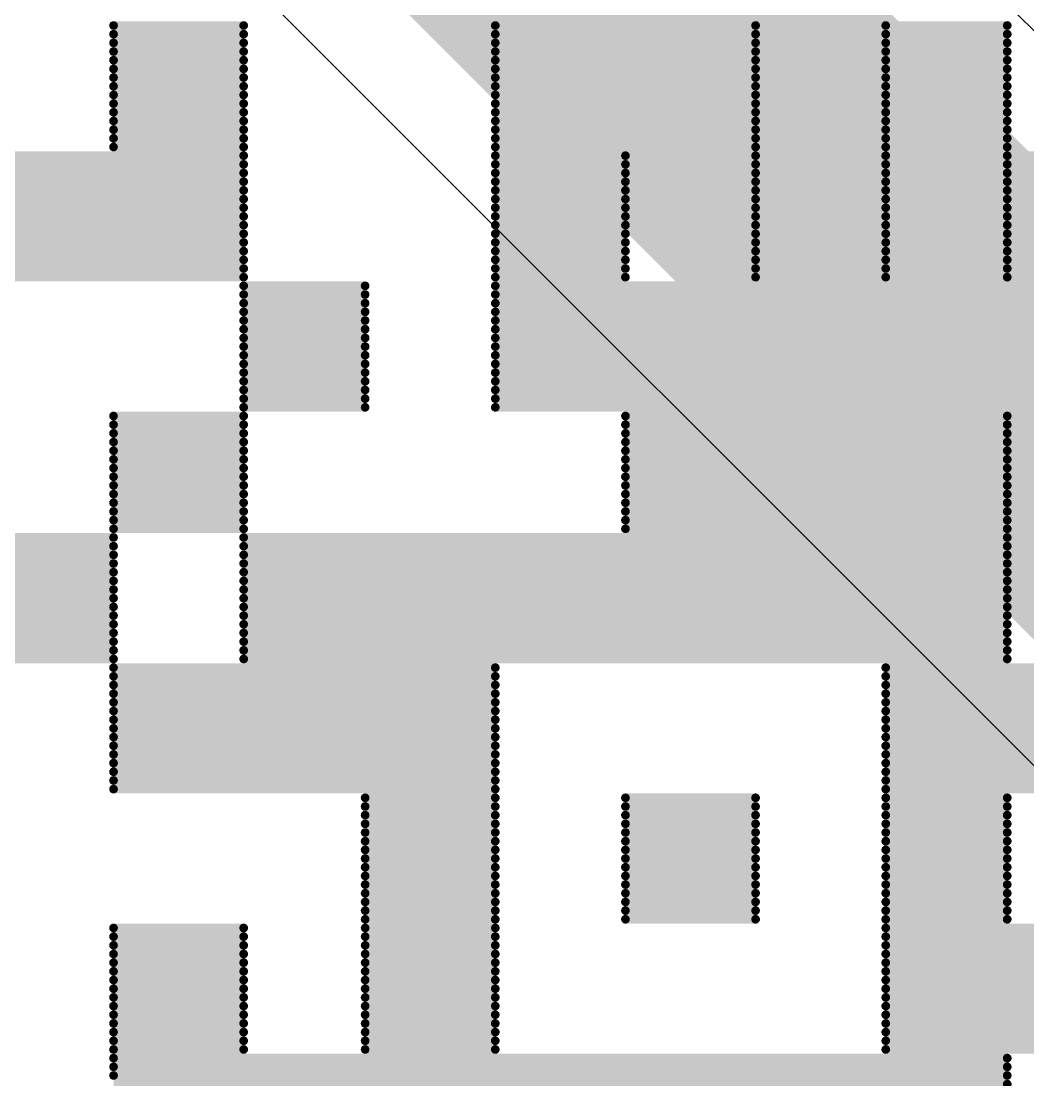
# Model space of a CAD drawing. Header units: millimetres. Extents: x 56 to 179, y 42 to 122.
# Drawn here: x 74.38 to 77.327, y 63.03 to 66.129 of the extents above; entities that cross this region are included whole.
import ezdxf

# ---------------------------------------------------------------- set-up
doc = ezdxf.new("R2010")
doc.units = ezdxf.units.MM
doc.layers.add('BottomLayer', color=5, linetype='Continuous')
doc.layers.add('TopOverlay', color=2, linetype='Continuous')

msp = doc.modelspace()

# ---------------------------------------------------------------- linework, layer by layer
at = {"layer": 'BottomLayer'}
for p, q in [((86.8978, 56.5479), (72.0405, 71.4052)), ((70.7422, 70.5524), (85.5995, 55.6951))]:
    msp.add_line(p, q, dxfattribs=at)
at = {"layer": 'BottomLayer', "const_width": 1}
msp.add_lwpolyline([(71.28, 71.0901), (86.36, 56.0101)], dxfattribs=at)
at = {"layer": 'TopOverlay', "const_width": 0.0254}
for points in [[(74.6506, 66.1162), (75.0316, 66.1162)], [(75.7682, 66.1162), (76.5302, 66.1162)], [(76.9112, 66.1162), (77.2668, 66.1162)], [(74.6506, 66.0908), (75.0316, 66.0908)], [(75.7682, 66.0908), (76.5302, 66.0908)], [(76.9112, 66.0908), (77.2668, 66.0908)], [(74.6506, 66.0654), (75.0316, 66.0654)], [(75.7682, 66.0654), (76.5302, 66.0654)], [(76.9112, 66.0654), (77.2668, 66.0654)], [(74.6506, 66.04), (75.0316, 66.04)], [(75.7682, 66.04), (76.5302, 66.04)], [(76.9112, 66.04), (77.2668, 66.04)], [(74.6506, 66.0146), (75.0316, 66.0146)], [(75.7682, 66.0146), (76.5302, 66.0146)], [(76.9112, 66.0146), (77.2668, 66.0146)], [(74.6506, 65.9892), (75.0316, 65.9892)], [(74.6506, 65.9638), (75.0316, 65.9638)], [(75.7682, 65.9892), (76.5302, 65.9892)], [(75.7682, 65.9638), (76.5302, 65.9638)], [(76.9112, 65.9892), (77.2668, 65.9892)], [(76.9112, 65.9638), (77.2668, 65.9638)], [(74.6506, 65.9384), (75.0316, 65.9384)], [(75.7682, 65.9384), (76.5302, 65.9384)], [(76.9112, 65.9384), (77.2668, 65.9384)], [(74.6506, 65.913), (75.0316, 65.913)], [(75.7682, 65.913), (76.5302, 65.913)], [(76.9112, 65.913), (77.2668, 65.913)], [(74.6506, 65.8876), (75.0316, 65.8876)], [(75.7682, 65.8876), (76.5302, 65.8876)], [(76.9112, 65.8876), (77.2668, 65.8876)], [(74.6506, 65.8622), (75.0316, 65.8622)], [(74.6506, 65.8368), (75.0316, 65.8368)], [(75.7682, 65.8622), (76.5302, 65.8622)], [(75.7682, 65.8368), (76.5302, 65.8368)], [(76.9112, 65.8622), (77.2668, 65.8622)], [(76.9112, 65.8368), (77.2668, 65.8368)], [(74.6506, 65.8114), (75.0316, 65.8114)], [(75.7682, 65.8114), (76.5302, 65.8114)], [(76.9112, 65.8114), (77.2668, 65.8114)], [(74.6506, 65.786), (75.0316, 65.786)], [(75.7682, 65.786), (76.5302, 65.786)], [(76.9112, 65.786), (77.2668, 65.786)], [(74.6506, 65.7606), (75.0316, 65.7606)], [(75.7682, 65.7606), (76.5302, 65.7606)], [(76.9112, 65.7606), (77.2668, 65.7606)], [(74.2696, 65.7352), (75.0316, 65.7352)], [(75.7682, 65.7352), (76.1492, 65.7352)], [(76.5302, 65.7352), (76.9112, 65.7352)], [(77.2668, 65.7352), (77.6478, 65.7352)], [(74.2696, 65.7098), (75.0316, 65.7098)], [(74.2696, 65.6844), (75.0316, 65.6844)], [(75.7682, 65.7098), (76.1492, 65.7098)], [(75.7682, 65.6844), (76.1492, 65.6844)], [(76.5302, 65.7098), (76.9112, 65.7098)], [(76.5302, 65.6844), (76.9112, 65.6844)], [(77.2668, 65.7098), (77.6478, 65.7098)], [(77.2668, 65.6844), (77.6478, 65.6844)], [(74.2696, 65.659), (75.0316, 65.659)], [(75.7682, 65.659), (76.1492, 65.659)], [(76.5302, 65.659), (76.9112, 65.659)], [(77.2668, 65.659), (77.6478, 65.659)], [(74.2696, 65.6336), (75.0316, 65.6336)], [(75.7682, 65.6336), (76.1492, 65.6336)], [(76.5302, 65.6336), (76.9112, 65.6336)], [(77.2668, 65.6336), (77.6478, 65.6336)], [(74.2696, 65.6082), (75.0316, 65.6082)], [(75.7682, 65.6082), (76.1492, 65.6082)], [(76.5302, 65.6082), (76.9112, 65.6082)], [(77.2668, 65.6082), (77.6478, 65.6082)], [(74.2696, 65.5828), (75.0316, 65.5828)], [(75.7682, 65.5828), (76.1492, 65.5828)], [(76.5302, 65.5828), (76.9112, 65.5828)], [(77.2668, 65.5828), (77.6478, 65.5828)], [(74.2696, 65.5574), (75.0316, 65.5574)], [(74.2696, 65.532), (75.0316, 65.532)], [(75.7682, 65.5574), (76.1492, 65.5574)], [(75.7682, 65.532), (76.1492, 65.532)], [(76.5302, 65.5574), (76.9112, 65.5574)], [(76.5302, 65.532), (76.9112, 65.532)], [(77.2668, 65.5574), (77.6478, 65.5574)], [(77.2668, 65.532), (77.6478, 65.532)], [(74.2696, 65.5066), (75.0316, 65.5066)], [(75.7682, 65.5066), (76.1492, 65.5066)], [(76.5302, 65.5066), (76.9112, 65.5066)], [(77.2668, 65.5066), (77.6478, 65.5066)], [(74.2696, 65.4812), (75.0316, 65.4812)], [(75.7682, 65.4812), (76.1492, 65.4812)], [(76.5302, 65.4812), (76.9112, 65.4812)], [(77.2668, 65.4812), (77.6478, 65.4812)], [(74.2696, 65.4558), (75.0316, 65.4558)], [(75.7682, 65.4558), (76.1492, 65.4558)], [(76.5302, 65.4558), (76.9112, 65.4558)], [(77.2668, 65.4558), (77.6478, 65.4558)], [(74.2696, 65.4304), (75.0316, 65.4304)], [(74.2696, 65.405), (75.0316, 65.405)], [(75.7682, 65.4304), (76.1492, 65.4304)], [(75.7682, 65.405), (76.1492, 65.405)], [(76.5302, 65.4304), (76.9112, 65.4304)], [(76.5302, 65.405), (76.9112, 65.405)], [(77.2668, 65.4304), (77.6478, 65.4304)], [(77.2668, 65.405), (77.6478, 65.405)], [(74.2696, 65.3796), (75.0316, 65.3796)], [(75.7682, 65.3796), (76.1492, 65.3796)], [(76.5302, 65.3796), (76.9112, 65.3796)], [(77.2668, 65.3796), (77.6478, 65.3796)], [(75.0316, 65.3542), (75.3872, 65.3542)], [(75.7682, 65.3542), (77.6478, 65.3542)], [(75.0316, 65.3288), (75.3872, 65.3288)], [(75.7682, 65.3288), (77.6478, 65.3288)], [(75.0316, 65.3034), (75.3872, 65.3034)], [(75.7682, 65.3034), (77.6478, 65.3034)], [(75.0316, 65.278), (75.3872, 65.278)], [(75.0316, 65.2526), (75.3872, 65.2526)], [(75.7682, 65.278), (77.6478, 65.278)], [(75.7682, 65.2526), (77.6478, 65.2526)], [(75.0316, 65.2272), (75.3872, 65.2272)], [(75.7682, 65.2272), (77.6478, 65.2272)], [(75.0316, 65.2018), (75.3872, 65.2018)], [(75.7682, 65.2018), (77.6478, 65.2018)], [(75.0316, 65.1764), (75.3872, 65.1764)], [(75.7682, 65.1764), (77.6478, 65.1764)], [(75.0316, 65.151), (75.3872, 65.151)], [(75.0316, 65.1256), (75.3872, 65.1256)], [(75.7682, 65.151), (77.6478, 65.151)], [(75.7682, 65.1256), (77.6478, 65.1256)], [(75.0316, 65.1002), (75.3872, 65.1002)], [(75.7682, 65.1002), (77.6478, 65.1002)], [(75.0316, 65.0748), (75.3872, 65.0748)], [(75.7682, 65.0748), (77.6478, 65.0748)], [(75.0316, 65.0494), (75.3872, 65.0494)], [(75.7682, 65.0494), (77.6478, 65.0494)], [(75.0316, 65.024), (75.3872, 65.024)], [(75.7682, 65.024), (77.6478, 65.024)], [(74.6506, 64.9732), (75.0316, 64.9732)], [(75.0316, 64.9986), (75.3872, 64.9986)], [(75.7682, 64.9986), (77.6478, 64.9986)], [(76.1492, 64.9732), (77.2668, 64.9732)], [(74.6506, 64.9478), (75.0316, 64.9478)], [(76.1492, 64.9478), (77.2668, 64.9478)], [(74.6506, 64.9224), (75.0316, 64.9224)], [(76.1492, 64.9224), (77.2668, 64.9224)], [(74.6506, 64.897), (75.0316, 64.897)], [(76.1492, 64.897), (77.2668, 64.897)], [(74.6506, 64.8716), (75.0316, 64.8716)], [(74.6506, 64.8462), (75.0316, 64.8462)], [(76.1492, 64.8716), (77.2668, 64.8716)], [(76.1492, 64.8462), (77.2668, 64.8462)], [(74.6506, 64.8208), (75.0316, 64.8208)], [(76.1492, 64.8208), (77.2668, 64.8208)], [(74.6506, 64.7954), (75.0316, 64.7954)], [(76.1492, 64.7954), (77.2668, 64.7954)], [(74.6506, 64.77), (75.0316, 64.77)], [(76.1492, 64.77), (77.2668, 64.77)], [(74.6506, 64.7446), (75.0316, 64.7446)], [(76.1492, 64.7446), (77.2668, 64.7446)], [(74.6506, 64.7192), (75.0316, 64.7192)], [(74.6506, 64.6938), (75.0316, 64.6938)], [(76.1492, 64.7192), (77.2668, 64.7192)], [(76.1492, 64.6938), (77.2668, 64.6938)], [(74.6506, 64.6684), (75.0316, 64.6684)], [(76.1492, 64.6684), (77.2668, 64.6684)], [(74.6506, 64.643), (75.0316, 64.643)], [(76.1492, 64.643), (77.2668, 64.643)], [(72.39, 64.6176), (74.6506, 64.6176)], [(75.0316, 64.6176), (77.2668, 64.6176)], [(72.39, 64.5922), (74.6506, 64.5922)], [(72.39, 64.5668), (74.6506, 64.5668)], [(75.0316, 64.5922), (77.2668, 64.5922)], [(75.0316, 64.5668), (77.2668, 64.5668)], [(72.39, 64.5414), (74.6506, 64.5414)], [(75.0316, 64.5414), (77.2668, 64.5414)], [(72.39, 64.516), (74.6506, 64.516)], [(75.0316, 64.516), (77.2668, 64.516)], [(72.39, 64.4906), (74.6506, 64.4906)], [(75.0316, 64.4906), (77.2668, 64.4906)], [(72.39, 64.4652), (74.6506, 64.4652)], [(75.0316, 64.4652), (77.2668, 64.4652)], [(72.39, 64.4398), (74.6506, 64.4398)], [(72.39, 64.4144), (74.6506, 64.4144)], [(75.0316, 64.4398), (77.2668, 64.4398)], [(75.0316, 64.4144), (77.2668, 64.4144)], [(72.39, 64.389), (74.6506, 64.389)], [(75.0316, 64.389), (77.2668, 64.389)], [(72.39, 64.3636), (74.6506, 64.3636)], [(75.0316, 64.3636), (77.2668, 64.3636)], [(72.39, 64.3382), (74.6506, 64.3382)], [(75.0316, 64.3382), (77.2668, 64.3382)], [(72.39, 64.3128), (74.6506, 64.3128)], [(72.39, 64.2874), (74.6506, 64.2874)], [(75.0316, 64.3128), (77.2668, 64.3128)], [(75.0316, 64.2874), (77.2668, 64.2874)], [(72.39, 64.262), (74.6506, 64.262)], [(75.0316, 64.262), (77.2668, 64.262)], [(74.6506, 64.2366), (75.7682, 64.2366)], [(76.9112, 64.2366), (77.6478, 64.2366)], [(74.6506, 64.2112), (75.7682, 64.2112)], [(76.9112, 64.2112), (77.6478, 64.2112)], [(74.6506, 64.1858), (75.7682, 64.1858)], [(76.9112, 64.1858), (77.6478, 64.1858)], [(74.6506, 64.1604), (75.7682, 64.1604)], [(74.6506, 64.135), (75.7682, 64.135)], [(76.9112, 64.1604), (77.6478, 64.1604)], [(76.9112, 64.135), (77.6478, 64.135)], [(74.6506, 64.1096), (75.7682, 64.1096)], [(76.9112, 64.1096), (77.6478, 64.1096)], [(74.6506, 64.0842), (75.7682, 64.0842)], [(76.9112, 64.0842), (77.6478, 64.0842)], [(74.6506, 64.0588), (75.7682, 64.0588)], [(76.9112, 64.0588), (77.6478, 64.0588)], [(74.6506, 64.0334), (75.7682, 64.0334)], [(76.9112, 64.0334), (77.6478, 64.0334)], [(74.6506, 64.008), (75.7682, 64.008)], [(74.6506, 63.9826), (75.7682, 63.9826)], [(76.9112, 64.008), (77.6478, 64.008)], [(76.9112, 63.9826), (77.6478, 63.9826)], [(74.6506, 63.9572), (75.7682, 63.9572)], [(76.9112, 63.9572), (77.6478, 63.9572)], [(74.6506, 63.9318), (75.7682, 63.9318)], [(76.9112, 63.9318), (77.6478, 63.9318)], [(74.6506, 63.9064), (75.7682, 63.9064)], [(76.9112, 63.9064), (77.6478, 63.9064)], [(74.6506, 63.881), (75.7682, 63.881)], [(75.3872, 63.8556), (75.7682, 63.8556)], [(76.1492, 63.8556), (76.5302, 63.8556)], [(76.9112, 63.881), (77.6478, 63.881)], [(76.9112, 63.8556), (77.2668, 63.8556)], [(75.3872, 63.8302), (75.7682, 63.8302)], [(76.1492, 63.8302), (76.5302, 63.8302)], [(76.9112, 63.8302), (77.2668, 63.8302)], [(75.3872, 63.8048), (75.7682, 63.8048)], [(76.1492, 63.8048), (76.5302, 63.8048)], [(76.9112, 63.8048), (77.2668, 63.8048)], [(75.3872, 63.7794), (75.7682, 63.7794)], [(76.1492, 63.7794), (76.5302, 63.7794)], [(76.9112, 63.7794), (77.2668, 63.7794)], [(75.3872, 63.754), (75.7682, 63.754)], [(76.1492, 63.754), (76.5302, 63.754)], [(76.9112, 63.754), (77.2668, 63.754)], [(75.3872, 63.7286), (75.7682, 63.7286)], [(75.3872, 63.7032), (75.7682, 63.7032)], [(76.1492, 63.7286), (76.5302, 63.7286)], [(76.1492, 63.7032), (76.5302, 63.7032)], [(76.9112, 63.7286), (77.2668, 63.7286)], [(76.9112, 63.7032), (77.2668, 63.7032)], [(75.3872, 63.6778), (75.7682, 63.6778)], [(76.1492, 63.6778), (76.5302, 63.6778)], [(76.9112, 63.6778), (77.2668, 63.6778)], [(75.3872, 63.6524), (75.7682, 63.6524)], [(76.1492, 63.6524), (76.5302, 63.6524)], [(76.9112, 63.6524), (77.2668, 63.6524)], [(75.3872, 63.627), (75.7682, 63.627)], [(76.1492, 63.627), (76.5302, 63.627)], [(76.9112, 63.627), (77.2668, 63.627)], [(75.3872, 63.6016), (75.7682, 63.6016)], [(75.3872, 63.5762), (75.7682, 63.5762)], [(76.1492, 63.6016), (76.5302, 63.6016)], [(76.1492, 63.5762), (76.5302, 63.5762)], [(76.9112, 63.6016), (77.2668, 63.6016)], [(76.9112, 63.5762), (77.2668, 63.5762)], [(75.3872, 63.5508), (75.7682, 63.5508)], [(76.1492, 63.5508), (76.5302, 63.5508)], [(76.9112, 63.5508), (77.2668, 63.5508)], [(75.3872, 63.5254), (75.7682, 63.5254)], [(76.1492, 63.5254), (76.5302, 63.5254)], [(76.9112, 63.5254), (77.2668, 63.5254)], [(75.3872, 63.5), (75.7682, 63.5)], [(76.1492, 63.5), (76.5302, 63.5)], [(76.9112, 63.5), (77.2668, 63.5)], [(74.6506, 63.4746), (75.0316, 63.4746)], [(75.3872, 63.4746), (75.7682, 63.4746)], [(76.9112, 63.4746), (77.6478, 63.4746)], [(74.6506, 63.4492), (75.0316, 63.4492)], [(74.6506, 63.4238), (75.0316, 63.4238)], [(75.3872, 63.4492), (75.7682, 63.4492)], [(75.3872, 63.4238), (75.7682, 63.4238)], [(76.9112, 63.4492), (77.6478, 63.4492)], [(76.9112, 63.4238), (77.6478, 63.4238)], [(74.6506, 63.3984), (75.0316, 63.3984)], [(75.3872, 63.3984), (75.7682, 63.3984)], [(76.9112, 63.3984), (77.6478, 63.3984)], [(74.6506, 63.373), (75.0316, 63.373)], [(75.3872, 63.373), (75.7682, 63.373)], [(76.9112, 63.373), (77.6478, 63.373)], [(74.6506, 63.3476), (75.0316, 63.3476)], [(75.3872, 63.3476), (75.7682, 63.3476)], [(76.9112, 63.3476), (77.6478, 63.3476)], [(74.6506, 63.3222), (75.0316, 63.3222)], [(74.6506, 63.2968), (75.0316, 63.2968)], [(75.3872, 63.3222), (75.7682, 63.3222)], [(75.3872, 63.2968), (75.7682, 63.2968)], [(76.9112, 63.3222), (77.6478, 63.3222)], [(76.9112, 63.2968), (77.6478, 63.2968)], [(74.6506, 63.2714), (75.0316, 63.2714)], [(75.3872, 63.2714), (75.7682, 63.2714)], [(76.9112, 63.2714), (77.6478, 63.2714)], [(74.6506, 63.246), (75.0316, 63.246)], [(75.3872, 63.246), (75.7682, 63.246)], [(76.9112, 63.246), (77.6478, 63.246)], [(74.6506, 63.2206), (75.0316, 63.2206)], [(75.3872, 63.2206), (75.7682, 63.2206)], [(76.9112, 63.2206), (77.6478, 63.2206)], [(74.6506, 63.1952), (75.0316, 63.1952)], [(75.3872, 63.1952), (75.7682, 63.1952)], [(76.9112, 63.1952), (77.6478, 63.1952)], [(74.6506, 63.1698), (75.0316, 63.1698)], [(74.6506, 63.1444), (75.0316, 63.1444)], [(75.3872, 63.1698), (75.7682, 63.1698)], [(75.3872, 63.1444), (75.7682, 63.1444)], [(76.9112, 63.1698), (77.6478, 63.1698)], [(76.9112, 63.1444), (77.6478, 63.1444)], [(74.6506, 63.119), (75.0316, 63.119)], [(75.3872, 63.119), (75.7682, 63.119)], [(76.9112, 63.119), (77.6478, 63.119)], [(74.6506, 63.0936), (77.2668, 63.0936)], [(74.6506, 63.0682), (77.2668, 63.0682)], [(74.6506, 63.0428), (77.2668, 63.0428)], [(74.6506, 63.0174), (77.2668, 63.0174)]]:
    msp.add_lwpolyline(points, dxfattribs=at)
at = {"layer": 'TopOverlay', "const_width": 0.0127}
for points in [[(74.6442, 66.1162, 1), (74.6569, 66.1162, 1)], [(75.0252, 66.1162, 1), (75.0379, 66.1162, 1)], [(75.7618, 66.1162, 1), (75.7745, 66.1162, 1)], [(76.5238, 66.1162, 1), (76.5365, 66.1162, 1)], [(76.9048, 66.1162, 1), (76.9175, 66.1162, 1)], [(77.2604, 66.1162, 1), (77.2732, 66.1162, 1)], [(74.6442, 66.0908, 1), (74.6569, 66.0908, 1)], [(75.0252, 66.0908, 1), (75.0379, 66.0908, 1)], [(75.7618, 66.0908, 1), (75.7745, 66.0908, 1)], [(76.5238, 66.0908, 1), (76.5365, 66.0908, 1)], [(76.9048, 66.0908, 1), (76.9175, 66.0908, 1)], [(77.2604, 66.0908, 1), (77.2732, 66.0908, 1)], [(74.6442, 66.0654, 1), (74.6569, 66.0654, 1)], [(75.0252, 66.0654, 1), (75.0379, 66.0654, 1)], [(75.7618, 66.0654, 1), (75.7745, 66.0654, 1)], [(76.5238, 66.0654, 1), (76.5365, 66.0654, 1)], [(76.9048, 66.0654, 1), (76.9175, 66.0654, 1)], [(77.2604, 66.0654, 1), (77.2732, 66.0654, 1)], [(74.6442, 66.04, 1), (74.6569, 66.04, 1)], [(75.0252, 66.04, 1), (75.0379, 66.04, 1)], [(75.7618, 66.04, 1), (75.7745, 66.04, 1)], [(76.5238, 66.04, 1), (76.5365, 66.04, 1)], [(76.9048, 66.04, 1), (76.9175, 66.04, 1)], [(77.2604, 66.04, 1), (77.2732, 66.04, 1)], [(74.6442, 66.0146, 1), (74.6569, 66.0146, 1)], [(75.0252, 66.0146, 1), (75.0379, 66.0146, 1)], [(75.7618, 66.0146, 1), (75.7745, 66.0146, 1)], [(76.5238, 66.0146, 1), (76.5365, 66.0146, 1)], [(76.9048, 66.0146, 1), (76.9175, 66.0146, 1)], [(77.2604, 66.0146, 1), (77.2732, 66.0146, 1)], [(74.6442, 65.9892, 1), (74.6569, 65.9892, 1)], [(74.6442, 65.9638, 1), (74.6569, 65.9638, 1)], [(75.0252, 65.9892, 1), (75.0379, 65.9892, 1)], [(75.0252, 65.9638, 1), (75.0379, 65.9638, 1)], [(75.7618, 65.9892, 1), (75.7745, 65.9892, 1)], [(75.7618, 65.9638, 1), (75.7745, 65.9638, 1)], [(76.5238, 65.9892, 1), (76.5365, 65.9892, 1)], [(76.5238, 65.9638, 1), (76.5365, 65.9638, 1)], [(76.9048, 65.9892, 1), (76.9175, 65.9892, 1)], [(76.9048, 65.9638, 1), (76.9175, 65.9638, 1)], [(77.2604, 65.9892, 1), (77.2732, 65.9892, 1)], [(77.2604, 65.9638, 1), (77.2732, 65.9638, 1)], [(74.6442, 65.9384, 1), (74.6569, 65.9384, 1)], [(75.0252, 65.9384, 1), (75.0379, 65.9384, 1)], [(75.7618, 65.9384, 1), (75.7745, 65.9384, 1)], [(76.5238, 65.9384, 1), (76.5365, 65.9384, 1)], [(76.9048, 65.9384, 1), (76.9175, 65.9384, 1)], [(77.2604, 65.9384, 1), (77.2732, 65.9384, 1)], [(74.6442, 65.913, 1), (74.6569, 65.913, 1)], [(75.0252, 65.913, 1), (75.0379, 65.913, 1)], [(75.7618, 65.913, 1), (75.7745, 65.913, 1)], [(76.5238, 65.913, 1), (76.5365, 65.913, 1)], [(76.9048, 65.913, 1), (76.9175, 65.913, 1)], [(77.2604, 65.913, 1), (77.2732, 65.913, 1)], [(74.6442, 65.8876, 1), (74.6569, 65.8876, 1)], [(75.0252, 65.8876, 1), (75.0379, 65.8876, 1)], [(75.7618, 65.8876, 1), (75.7745, 65.8876, 1)], [(76.5238, 65.8876, 1), (76.5365, 65.8876, 1)], [(76.9048, 65.8876, 1), (76.9175, 65.8876, 1)], [(77.2604, 65.8876, 1), (77.2732, 65.8876, 1)], [(74.6442, 65.8622, 1), (74.6569, 65.8622, 1)], [(74.6442, 65.8368, 1), (74.6569, 65.8368, 1)], [(75.0252, 65.8622, 1), (75.0379, 65.8622, 1)], [(75.0252, 65.8368, 1), (75.0379, 65.8368, 1)], [(75.7618, 65.8622, 1), (75.7745, 65.8622, 1)], [(75.7618, 65.8368, 1), (75.7745, 65.8368, 1)], [(76.5238, 65.8622, 1), (76.5365, 65.8622, 1)], [(76.5238, 65.8368, 1), (76.5365, 65.8368, 1)], [(76.9048, 65.8622, 1), (76.9175, 65.8622, 1)], [(76.9048, 65.8368, 1), (76.9175, 65.8368, 1)], [(77.2604, 65.8622, 1), (77.2732, 65.8622, 1)], [(77.2604, 65.8368, 1), (77.2732, 65.8368, 1)], [(74.6442, 65.8114, 1), (74.6569, 65.8114, 1)], [(75.0252, 65.8114, 1), (75.0379, 65.8114, 1)], [(75.7618, 65.8114, 1), (75.7745, 65.8114, 1)], [(76.5238, 65.8114, 1), (76.5365, 65.8114, 1)], [(76.9048, 65.8114, 1), (76.9175, 65.8114, 1)], [(77.2604, 65.8114, 1), (77.2732, 65.8114, 1)], [(74.6442, 65.786, 1), (74.6569, 65.786, 1)], [(75.0252, 65.786, 1), (75.0379, 65.786, 1)], [(75.7618, 65.786, 1), (75.7745, 65.786, 1)], [(76.5238, 65.786, 1), (76.5365, 65.786, 1)], [(76.9048, 65.786, 1), (76.9175, 65.786, 1)], [(77.2604, 65.786, 1), (77.2732, 65.786, 1)], [(74.6442, 65.7606, 1), (74.6569, 65.7606, 1)], [(75.0252, 65.7606, 1), (75.0379, 65.7606, 1)], [(75.7618, 65.7606, 1), (75.7745, 65.7606, 1)], [(76.5238, 65.7606, 1), (76.5365, 65.7606, 1)], [(76.9048, 65.7606, 1), (76.9175, 65.7606, 1)], [(77.2604, 65.7606, 1), (77.2732, 65.7606, 1)], [(75.0252, 65.7352, 1), (75.0379, 65.7352, 1)], [(75.7618, 65.7352, 1), (75.7745, 65.7352, 1)], [(76.1428, 65.7352, 1), (76.1555, 65.7352, 1)], [(76.5238, 65.7352, 1), (76.5365, 65.7352, 1)], [(76.9048, 65.7352, 1), (76.9175, 65.7352, 1)], [(77.2604, 65.7352, 1), (77.2732, 65.7352, 1)], [(75.0252, 65.7098, 1), (75.0379, 65.7098, 1)], [(75.0252, 65.6844, 1), (75.0379, 65.6844, 1)], [(75.7618, 65.7098, 1), (75.7745, 65.7098, 1)], [(75.7618, 65.6844, 1), (75.7745, 65.6844, 1)], [(76.1428, 65.7098, 1), (76.1555, 65.7098, 1)], [(76.1428, 65.6844, 1), (76.1555, 65.6844, 1)], [(76.5238, 65.7098, 1), (76.5365, 65.7098, 1)], [(76.5238, 65.6844, 1), (76.5365, 65.6844, 1)], [(76.9048, 65.7098, 1), (76.9175, 65.7098, 1)], [(76.9048, 65.6844, 1), (76.9175, 65.6844, 1)], [(77.2604, 65.7098, 1), (77.2732, 65.7098, 1)], [(77.2604, 65.6844, 1), (77.2732, 65.6844, 1)], [(75.0252, 65.659, 1), (75.0379, 65.659, 1)], [(75.7618, 65.659, 1), (75.7745, 65.659, 1)], [(76.1428, 65.659, 1), (76.1555, 65.659, 1)], [(76.5238, 65.659, 1), (76.5365, 65.659, 1)], [(76.9048, 65.659, 1), (76.9175, 65.659, 1)], [(77.2604, 65.659, 1), (77.2732, 65.659, 1)], [(75.0252, 65.6336, 1), (75.0379, 65.6336, 1)], [(75.7618, 65.6336, 1), (75.7745, 65.6336, 1)], [(76.1428, 65.6336, 1), (76.1555, 65.6336, 1)], [(76.5238, 65.6336, 1), (76.5365, 65.6336, 1)], [(76.9048, 65.6336, 1), (76.9175, 65.6336, 1)], [(77.2604, 65.6336, 1), (77.2732, 65.6336, 1)], [(75.0252, 65.6082, 1), (75.0379, 65.6082, 1)], [(75.7618, 65.6082, 1), (75.7745, 65.6082, 1)], [(76.1428, 65.6082, 1), (76.1555, 65.6082, 1)], [(76.5238, 65.6082, 1), (76.5365, 65.6082, 1)], [(76.9048, 65.6082, 1), (76.9175, 65.6082, 1)], [(77.2604, 65.6082, 1), (77.2732, 65.6082, 1)], [(75.0252, 65.5828, 1), (75.0379, 65.5828, 1)], [(75.7618, 65.5828, 1), (75.7745, 65.5828, 1)], [(76.1428, 65.5828, 1), (76.1555, 65.5828, 1)], [(76.5238, 65.5828, 1), (76.5365, 65.5828, 1)], [(76.9048, 65.5828, 1), (76.9175, 65.5828, 1)], [(77.2604, 65.5828, 1), (77.2732, 65.5828, 1)], [(75.0252, 65.5574, 1), (75.0379, 65.5574, 1)], [(75.0252, 65.532, 1), (75.0379, 65.532, 1)], [(75.7618, 65.5574, 1), (75.7745, 65.5574, 1)], [(75.7618, 65.532, 1), (75.7745, 65.532, 1)], [(76.1428, 65.5574, 1), (76.1555, 65.5574, 1)], [(76.1428, 65.532, 1), (76.1555, 65.532, 1)], [(76.5238, 65.5574, 1), (76.5365, 65.5574, 1)], [(76.5238, 65.532, 1), (76.5365, 65.532, 1)], [(76.9048, 65.5574, 1), (76.9175, 65.5574, 1)], [(76.9048, 65.532, 1), (76.9175, 65.532, 1)], [(77.2604, 65.5574, 1), (77.2732, 65.5574, 1)], [(77.2604, 65.532, 1), (77.2732, 65.532, 1)], [(75.0252, 65.5066, 1), (75.0379, 65.5066, 1)], [(75.7618, 65.5066, 1), (75.7745, 65.5066, 1)], [(76.1428, 65.5066, 1), (76.1555, 65.5066, 1)], [(76.5238, 65.5066, 1), (76.5365, 65.5066, 1)], [(76.9048, 65.5066, 1), (76.9175, 65.5066, 1)], [(77.2604, 65.5066, 1), (77.2732, 65.5066, 1)], [(75.0252, 65.4812, 1), (75.0379, 65.4812, 1)], [(75.7618, 65.4812, 1), (75.7745, 65.4812, 1)], [(76.1428, 65.4812, 1), (76.1555, 65.4812, 1)], [(76.5238, 65.4812, 1), (76.5365, 65.4812, 1)], [(76.9048, 65.4812, 1), (76.9175, 65.4812, 1)], [(77.2604, 65.4812, 1), (77.2732, 65.4812, 1)], [(75.0252, 65.4558, 1), (75.0379, 65.4558, 1)], [(75.7618, 65.4558, 1), (75.7745, 65.4558, 1)], [(76.1428, 65.4558, 1), (76.1555, 65.4558, 1)], [(76.5238, 65.4558, 1), (76.5365, 65.4558, 1)], [(76.9048, 65.4558, 1), (76.9175, 65.4558, 1)], [(77.2604, 65.4558, 1), (77.2732, 65.4558, 1)], [(75.0252, 65.4304, 1), (75.0379, 65.4304, 1)], [(75.0252, 65.405, 1), (75.0379, 65.405, 1)], [(75.7618, 65.4304, 1), (75.7745, 65.4304, 1)], [(75.7618, 65.405, 1), (75.7745, 65.405, 1)], [(76.1428, 65.4304, 1), (76.1555, 65.4304, 1)], [(76.1428, 65.405, 1), (76.1555, 65.405, 1)], [(76.5238, 65.4304, 1), (76.5365, 65.4304, 1)], [(76.5238, 65.405, 1), (76.5365, 65.405, 1)], [(76.9048, 65.4304, 1), (76.9175, 65.4304, 1)], [(76.9048, 65.405, 1), (76.9175, 65.405, 1)], [(77.2604, 65.4304, 1), (77.2732, 65.4304, 1)], [(77.2604, 65.405, 1), (77.2732, 65.405, 1)], [(75.0252, 65.3796, 1), (75.0379, 65.3796, 1)], [(75.7618, 65.3796, 1), (75.7745, 65.3796, 1)], [(76.1428, 65.3796, 1), (76.1555, 65.3796, 1)], [(76.5238, 65.3796, 1), (76.5365, 65.3796, 1)], [(76.9048, 65.3796, 1), (76.9175, 65.3796, 1)], [(77.2604, 65.3796, 1), (77.2732, 65.3796, 1)], [(75.0252, 65.3542, 1), (75.0379, 65.3542, 1)], [(75.3808, 65.3542, 1), (75.3935, 65.3542, 1)], [(75.7618, 65.3542, 1), (75.7745, 65.3542, 1)], [(75.0252, 65.3288, 1), (75.0379, 65.3288, 1)], [(75.3808, 65.3288, 1), (75.3935, 65.3288, 1)], [(75.7618, 65.3288, 1), (75.7745, 65.3288, 1)], [(75.0252, 65.3034, 1), (75.0379, 65.3034, 1)], [(75.3808, 65.3034, 1), (75.3935, 65.3034, 1)], [(75.7618, 65.3034, 1), (75.7745, 65.3034, 1)], [(75.0252, 65.278, 1), (75.0379, 65.278, 1)], [(75.0252, 65.2526, 1), (75.0379, 65.2526, 1)], [(75.3808, 65.278, 1), (75.3935, 65.278, 1)], [(75.3808, 65.2526, 1), (75.3935, 65.2526, 1)], [(75.7618, 65.278, 1), (75.7745, 65.278, 1)], [(75.7618, 65.2526, 1), (75.7745, 65.2526, 1)], [(75.0252, 65.2272, 1), (75.0379, 65.2272, 1)], [(75.3808, 65.2272, 1), (75.3935, 65.2272, 1)], [(75.7618, 65.2272, 1), (75.7745, 65.2272, 1)], [(75.0252, 65.2018, 1), (75.0379, 65.2018, 1)], [(75.3808, 65.2018, 1), (75.3935, 65.2018, 1)], [(75.7618, 65.2018, 1), (75.7745, 65.2018, 1)], [(75.0252, 65.1764, 1), (75.0379, 65.1764, 1)], [(75.3808, 65.1764, 1), (75.3935, 65.1764, 1)], [(75.7618, 65.1764, 1), (75.7745, 65.1764, 1)], [(75.0252, 65.151, 1), (75.0379, 65.151, 1)], [(75.0252, 65.1256, 1), (75.0379, 65.1256, 1)], [(75.3808, 65.151, 1), (75.3935, 65.151, 1)], [(75.3808, 65.1256, 1), (75.3935, 65.1256, 1)], [(75.7618, 65.151, 1), (75.7745, 65.151, 1)], [(75.7618, 65.1256, 1), (75.7745, 65.1256, 1)], [(75.0252, 65.1002, 1), (75.0379, 65.1002, 1)], [(75.3808, 65.1002, 1), (75.3935, 65.1002, 1)], [(75.7618, 65.1002, 1), (75.7745, 65.1002, 1)], [(75.0252, 65.0748, 1), (75.0379, 65.0748, 1)], [(75.3808, 65.0748, 1), (75.3935, 65.0748, 1)], [(75.7618, 65.0748, 1), (75.7745, 65.0748, 1)], [(75.0252, 65.0494, 1), (75.0379, 65.0494, 1)], [(75.3808, 65.0494, 1), (75.3935, 65.0494, 1)], [(75.7618, 65.0494, 1), (75.7745, 65.0494, 1)], [(75.0252, 65.024, 1), (75.0379, 65.024, 1)], [(75.3808, 65.024, 1), (75.3935, 65.024, 1)], [(75.7618, 65.024, 1), (75.7745, 65.024, 1)], [(74.6442, 64.9732, 1), (74.6569, 64.9732, 1)], [(75.0252, 64.9986, 1), (75.0379, 64.9986, 1)], [(75.0252, 64.9732, 1), (75.0379, 64.9732, 1)], [(75.3808, 64.9986, 1), (75.3935, 64.9986, 1)], [(75.7618, 64.9986, 1), (75.7745, 64.9986, 1)], [(76.1428, 64.9732, 1), (76.1555, 64.9732, 1)], [(77.2604, 64.9732, 1), (77.2732, 64.9732, 1)], [(74.6442, 64.9478, 1), (74.6569, 64.9478, 1)], [(75.0252, 64.9478, 1), (75.0379, 64.9478, 1)], [(76.1428, 64.9478, 1), (76.1555, 64.9478, 1)], [(77.2604, 64.9478, 1), (77.2732, 64.9478, 1)], [(74.6442, 64.9224, 1), (74.6569, 64.9224, 1)], [(75.0252, 64.9224, 1), (75.0379, 64.9224, 1)], [(76.1428, 64.9224, 1), (76.1555, 64.9224, 1)], [(77.2604, 64.9224, 1), (77.2732, 64.9224, 1)], [(74.6442, 64.897, 1), (74.6569, 64.897, 1)], [(75.0252, 64.897, 1), (75.0379, 64.897, 1)], [(76.1428, 64.897, 1), (76.1555, 64.897, 1)], [(77.2604, 64.897, 1), (77.2732, 64.897, 1)], [(74.6442, 64.8716, 1), (74.6569, 64.8716, 1)], [(74.6442, 64.8462, 1), (74.6569, 64.8462, 1)], [(75.0252, 64.8716, 1), (75.0379, 64.8716, 1)], [(75.0252, 64.8462, 1), (75.0379, 64.8462, 1)], [(76.1428, 64.8716, 1), (76.1555, 64.8716, 1)], [(76.1428, 64.8462, 1), (76.1555, 64.8462, 1)], [(77.2604, 64.8716, 1), (77.2732, 64.8716, 1)], [(77.2604, 64.8462, 1), (77.2732, 64.8462, 1)], [(74.6442, 64.8208, 1), (74.6569, 64.8208, 1)], [(75.0252, 64.8208, 1), (75.0379, 64.8208, 1)], [(76.1428, 64.8208, 1), (76.1555, 64.8208, 1)], [(77.2604, 64.8208, 1), (77.2732, 64.8208, 1)], [(74.6442, 64.7954, 1), (74.6569, 64.7954, 1)], [(75.0252, 64.7954, 1), (75.0379, 64.7954, 1)], [(76.1428, 64.7954, 1), (76.1555, 64.7954, 1)], [(77.2604, 64.7954, 1), (77.2732, 64.7954, 1)], [(74.6442, 64.77, 1), (74.6569, 64.77, 1)], [(75.0252, 64.77, 1), (75.0379, 64.77, 1)], [(76.1428, 64.77, 1), (76.1555, 64.77, 1)], [(77.2604, 64.77, 1), (77.2732, 64.77, 1)], [(74.6442, 64.7446, 1), (74.6569, 64.7446, 1)], [(75.0252, 64.7446, 1), (75.0379, 64.7446, 1)], [(76.1428, 64.7446, 1), (76.1555, 64.7446, 1)], [(77.2604, 64.7446, 1), (77.2732, 64.7446, 1)], [(74.6442, 64.7192, 1), (74.6569, 64.7192, 1)], [(74.6442, 64.6938, 1), (74.6569, 64.6938, 1)], [(75.0252, 64.7192, 1), (75.0379, 64.7192, 1)], [(75.0252, 64.6938, 1), (75.0379, 64.6938, 1)], [(76.1428, 64.7192, 1), (76.1555, 64.7192, 1)], [(76.1428, 64.6938, 1), (76.1555, 64.6938, 1)], [(77.2604, 64.7192, 1), (77.2732, 64.7192, 1)], [(77.2604, 64.6938, 1), (77.2732, 64.6938, 1)], [(74.6442, 64.6684, 1), (74.6569, 64.6684, 1)], [(75.0252, 64.6684, 1), (75.0379, 64.6684, 1)], [(76.1428, 64.6684, 1), (76.1555, 64.6684, 1)], [(77.2604, 64.6684, 1), (77.2732, 64.6684, 1)], [(74.6442, 64.643, 1), (74.6569, 64.643, 1)], [(75.0252, 64.643, 1), (75.0379, 64.643, 1)], [(76.1428, 64.643, 1), (76.1555, 64.643, 1)], [(77.2604, 64.643, 1), (77.2732, 64.643, 1)], [(74.6442, 64.6176, 1), (74.6569, 64.6176, 1)], [(75.0252, 64.6176, 1), (75.0379, 64.6176, 1)], [(77.2604, 64.6176, 1), (77.2732, 64.6176, 1)], [(74.6442, 64.5922, 1), (74.6569, 64.5922, 1)], [(74.6442, 64.5668, 1), (74.6569, 64.5668, 1)], [(75.0252, 64.5922, 1), (75.0379, 64.5922, 1)], [(75.0252, 64.5668, 1), (75.0379, 64.5668, 1)], [(77.2604, 64.5922, 1), (77.2732, 64.5922, 1)], [(77.2604, 64.5668, 1), (77.2732, 64.5668, 1)], [(74.6442, 64.5414, 1), (74.6569, 64.5414, 1)], [(75.0252, 64.5414, 1), (75.0379, 64.5414, 1)], [(77.2604, 64.5414, 1), (77.2732, 64.5414, 1)], [(74.6442, 64.516, 1), (74.6569, 64.516, 1)], [(75.0252, 64.516, 1), (75.0379, 64.516, 1)], [(77.2604, 64.516, 1), (77.2732, 64.516, 1)], [(74.6442, 64.4906, 1), (74.6569, 64.4906, 1)], [(75.0252, 64.4906, 1), (75.0379, 64.4906, 1)], [(77.2604, 64.4906, 1), (77.2732, 64.4906, 1)], [(74.6442, 64.4652, 1), (74.6569, 64.4652, 1)], [(75.0252, 64.4652, 1), (75.0379, 64.4652, 1)], [(77.2604, 64.4652, 1), (77.2732, 64.4652, 1)], [(74.6442, 64.4398, 1), (74.6569, 64.4398, 1)], [(74.6442, 64.4144, 1), (74.6569, 64.4144, 1)], [(75.0252, 64.4398, 1), (75.0379, 64.4398, 1)], [(75.0252, 64.4144, 1), (75.0379, 64.4144, 1)], [(77.2604, 64.4398, 1), (77.2732, 64.4398, 1)], [(77.2604, 64.4144, 1), (77.2732, 64.4144, 1)], [(74.6442, 64.389, 1), (74.6569, 64.389, 1)], [(75.0252, 64.389, 1), (75.0379, 64.389, 1)], [(77.2604, 64.389, 1), (77.2732, 64.389, 1)], [(74.6442, 64.3636, 1), (74.6569, 64.3636, 1)], [(75.0252, 64.3636, 1), (75.0379, 64.3636, 1)], [(77.2604, 64.3636, 1), (77.2732, 64.3636, 1)], [(74.6442, 64.3382, 1), (74.6569, 64.3382, 1)], [(75.0252, 64.3382, 1), (75.0379, 64.3382, 1)], [(77.2604, 64.3382, 1), (77.2732, 64.3382, 1)], [(74.6442, 64.3128, 1), (74.6569, 64.3128, 1)], [(74.6442, 64.2874, 1), (74.6569, 64.2874, 1)], [(75.0252, 64.3128, 1), (75.0379, 64.3128, 1)], [(75.0252, 64.2874, 1), (75.0379, 64.2874, 1)], [(77.2604, 64.3128, 1), (77.2732, 64.3128, 1)], [(77.2604, 64.2874, 1), (77.2732, 64.2874, 1)], [(74.6442, 64.262, 1), (74.6569, 64.262, 1)], [(75.0252, 64.262, 1), (75.0379, 64.262, 1)], [(77.2604, 64.262, 1), (77.2732, 64.262, 1)], [(74.6442, 64.2366, 1), (74.6569, 64.2366, 1)], [(75.7618, 64.2366, 1), (75.7745, 64.2366, 1)], [(76.9048, 64.2366, 1), (76.9175, 64.2366, 1)], [(74.6442, 64.2112, 1), (74.6569, 64.2112, 1)], [(75.7618, 64.2112, 1), (75.7745, 64.2112, 1)], [(76.9048, 64.2112, 1), (76.9175, 64.2112, 1)], [(74.6442, 64.1858, 1), (74.6569, 64.1858, 1)], [(75.7618, 64.1858, 1), (75.7745, 64.1858, 1)], [(76.9048, 64.1858, 1), (76.9175, 64.1858, 1)], [(74.6442, 64.1604, 1), (74.6569, 64.1604, 1)], [(74.6442, 64.135, 1), (74.6569, 64.135, 1)], [(75.7618, 64.1604, 1), (75.7745, 64.1604, 1)], [(75.7618, 64.135, 1), (75.7745, 64.135, 1)], [(76.9048, 64.1604, 1), (76.9175, 64.1604, 1)], [(76.9048, 64.135, 1), (76.9175, 64.135, 1)], [(74.6442, 64.1096, 1), (74.6569, 64.1096, 1)], [(75.7618, 64.1096, 1), (75.7745, 64.1096, 1)], [(76.9048, 64.1096, 1), (76.9175, 64.1096, 1)], [(74.6442, 64.0842, 1), (74.6569, 64.0842, 1)], [(75.7618, 64.0842, 1), (75.7745, 64.0842, 1)], [(76.9048, 64.0842, 1), (76.9175, 64.0842, 1)], [(74.6442, 64.0588, 1), (74.6569, 64.0588, 1)], [(75.7618, 64.0588, 1), (75.7745, 64.0588, 1)], [(76.9048, 64.0588, 1), (76.9175, 64.0588, 1)], [(74.6442, 64.0334, 1), (74.6569, 64.0334, 1)], [(75.7618, 64.0334, 1), (75.7745, 64.0334, 1)], [(76.9048, 64.0334, 1), (76.9175, 64.0334, 1)], [(74.6442, 64.008, 1), (74.6569, 64.008, 1)], [(74.6442, 63.9826, 1), (74.6569, 63.9826, 1)], [(75.7618, 64.008, 1), (75.7745, 64.008, 1)], [(75.7618, 63.9826, 1), (75.7745, 63.9826, 1)], [(76.9048, 64.008, 1), (76.9175, 64.008, 1)], [(76.9048, 63.9826, 1), (76.9175, 63.9826, 1)], [(74.6442, 63.9572, 1), (74.6569, 63.9572, 1)], [(75.7618, 63.9572, 1), (75.7745, 63.9572, 1)], [(76.9048, 63.9572, 1), (76.9175, 63.9572, 1)], [(74.6442, 63.9318, 1), (74.6569, 63.9318, 1)], [(75.7618, 63.9318, 1), (75.7745, 63.9318, 1)], [(76.9048, 63.9318, 1), (76.9175, 63.9318, 1)], [(74.6442, 63.9064, 1), (74.6569, 63.9064, 1)], [(75.7618, 63.9064, 1), (75.7745, 63.9064, 1)], [(76.9048, 63.9064, 1), (76.9175, 63.9064, 1)], [(74.6442, 63.881, 1), (74.6569, 63.881, 1)], [(75.3808, 63.8556, 1), (75.3935, 63.8556, 1)], [(75.7618, 63.881, 1), (75.7745, 63.881, 1)], [(75.7618, 63.8556, 1), (75.7745, 63.8556, 1)], [(76.1428, 63.8556, 1), (76.1555, 63.8556, 1)], [(76.5238, 63.8556, 1), (76.5365, 63.8556, 1)], [(76.9048, 63.881, 1), (76.9175, 63.881, 1)], [(76.9048, 63.8556, 1), (76.9175, 63.8556, 1)], [(77.2604, 63.8556, 1), (77.2732, 63.8556, 1)], [(75.3808, 63.8302, 1), (75.3935, 63.8302, 1)], [(75.7618, 63.8302, 1), (75.7745, 63.8302, 1)], [(76.1428, 63.8302, 1), (76.1555, 63.8302, 1)], [(76.5238, 63.8302, 1), (76.5365, 63.8302, 1)], [(76.9048, 63.8302, 1), (76.9175, 63.8302, 1)], [(77.2604, 63.8302, 1), (77.2732, 63.8302, 1)], [(75.3808, 63.8048, 1), (75.3935, 63.8048, 1)], [(75.7618, 63.8048, 1), (75.7745, 63.8048, 1)], [(76.1428, 63.8048, 1), (76.1555, 63.8048, 1)], [(76.5238, 63.8048, 1), (76.5365, 63.8048, 1)], [(76.9048, 63.8048, 1), (76.9175, 63.8048, 1)], [(77.2604, 63.8048, 1), (77.2732, 63.8048, 1)], [(75.3808, 63.7794, 1), (75.3935, 63.7794, 1)], [(75.7618, 63.7794, 1), (75.7745, 63.7794, 1)], [(76.1428, 63.7794, 1), (76.1555, 63.7794, 1)], [(76.5238, 63.7794, 1), (76.5365, 63.7794, 1)], [(76.9048, 63.7794, 1), (76.9175, 63.7794, 1)], [(77.2604, 63.7794, 1), (77.2732, 63.7794, 1)], [(75.3808, 63.754, 1), (75.3935, 63.754, 1)], [(75.7618, 63.754, 1), (75.7745, 63.754, 1)], [(76.1428, 63.754, 1), (76.1555, 63.754, 1)], [(76.5238, 63.754, 1), (76.5365, 63.754, 1)], [(76.9048, 63.754, 1), (76.9175, 63.754, 1)], [(77.2604, 63.754, 1), (77.2732, 63.754, 1)], [(75.3808, 63.7286, 1), (75.3935, 63.7286, 1)], [(75.3808, 63.7032, 1), (75.3935, 63.7032, 1)], [(75.7618, 63.7286, 1), (75.7745, 63.7286, 1)], [(75.7618, 63.7032, 1), (75.7745, 63.7032, 1)], [(76.1428, 63.7286, 1), (76.1555, 63.7286, 1)], [(76.1428, 63.7032, 1), (76.1555, 63.7032, 1)], [(76.5238, 63.7286, 1), (76.5365, 63.7286, 1)], [(76.5238, 63.7032, 1), (76.5365, 63.7032, 1)], [(76.9048, 63.7286, 1), (76.9175, 63.7286, 1)], [(76.9048, 63.7032, 1), (76.9175, 63.7032, 1)], [(77.2604, 63.7286, 1), (77.2732, 63.7286, 1)], [(77.2604, 63.7032, 1), (77.2732, 63.7032, 1)], [(75.3808, 63.6778, 1), (75.3935, 63.6778, 1)], [(75.7618, 63.6778, 1), (75.7745, 63.6778, 1)], [(76.1428, 63.6778, 1), (76.1555, 63.6778, 1)], [(76.5238, 63.6778, 1), (76.5365, 63.6778, 1)], [(76.9048, 63.6778, 1), (76.9175, 63.6778, 1)], [(77.2604, 63.6778, 1), (77.2732, 63.6778, 1)], [(75.3808, 63.6524, 1), (75.3935, 63.6524, 1)], [(75.7618, 63.6524, 1), (75.7745, 63.6524, 1)], [(76.1428, 63.6524, 1), (76.1555, 63.6524, 1)], [(76.5238, 63.6524, 1), (76.5365, 63.6524, 1)], [(76.9048, 63.6524, 1), (76.9175, 63.6524, 1)], [(77.2604, 63.6524, 1), (77.2732, 63.6524, 1)], [(75.3808, 63.627, 1), (75.3935, 63.627, 1)], [(75.7618, 63.627, 1), (75.7745, 63.627, 1)], [(76.1428, 63.627, 1), (76.1555, 63.627, 1)], [(76.5238, 63.627, 1), (76.5365, 63.627, 1)], [(76.9048, 63.627, 1), (76.9175, 63.627, 1)], [(77.2604, 63.627, 1), (77.2732, 63.627, 1)], [(75.3808, 63.6016, 1), (75.3935, 63.6016, 1)], [(75.3808, 63.5762, 1), (75.3935, 63.5762, 1)], [(75.7618, 63.6016, 1), (75.7745, 63.6016, 1)], [(75.7618, 63.5762, 1), (75.7745, 63.5762, 1)], [(76.1428, 63.6016, 1), (76.1555, 63.6016, 1)], [(76.1428, 63.5762, 1), (76.1555, 63.5762, 1)], [(76.5238, 63.6016, 1), (76.5365, 63.6016, 1)], [(76.5238, 63.5762, 1), (76.5365, 63.5762, 1)], [(76.9048, 63.6016, 1), (76.9175, 63.6016, 1)], [(76.9048, 63.5762, 1), (76.9175, 63.5762, 1)], [(77.2604, 63.6016, 1), (77.2732, 63.6016, 1)], [(77.2604, 63.5762, 1), (77.2732, 63.5762, 1)], [(75.3808, 63.5508, 1), (75.3935, 63.5508, 1)], [(75.7618, 63.5508, 1), (75.7745, 63.5508, 1)], [(76.1428, 63.5508, 1), (76.1555, 63.5508, 1)], [(76.5238, 63.5508, 1), (76.5365, 63.5508, 1)], [(76.9048, 63.5508, 1), (76.9175, 63.5508, 1)], [(77.2604, 63.5508, 1), (77.2732, 63.5508, 1)], [(75.3808, 63.5254, 1), (75.3935, 63.5254, 1)], [(75.7618, 63.5254, 1), (75.7745, 63.5254, 1)], [(76.1428, 63.5254, 1), (76.1555, 63.5254, 1)], [(76.5238, 63.5254, 1), (76.5365, 63.5254, 1)], [(76.9048, 63.5254, 1), (76.9175, 63.5254, 1)], [(77.2604, 63.5254, 1), (77.2732, 63.5254, 1)], [(75.3808, 63.5, 1), (75.3935, 63.5, 1)], [(75.7618, 63.5, 1), (75.7745, 63.5, 1)], [(76.1428, 63.5, 1), (76.1555, 63.5, 1)], [(76.5238, 63.5, 1), (76.5365, 63.5, 1)], [(76.9048, 63.5, 1), (76.9175, 63.5, 1)], [(77.2604, 63.5, 1), (77.2732, 63.5, 1)], [(74.6442, 63.4746, 1), (74.6569, 63.4746, 1)], [(75.0252, 63.4746, 1), (75.0379, 63.4746, 1)], [(75.3808, 63.4746, 1), (75.3935, 63.4746, 1)], [(75.7618, 63.4746, 1), (75.7745, 63.4746, 1)], [(76.9048, 63.4746, 1), (76.9175, 63.4746, 1)], [(74.6442, 63.4492, 1), (74.6569, 63.4492, 1)], [(74.6442, 63.4238, 1), (74.6569, 63.4238, 1)], [(75.0252, 63.4492, 1), (75.0379, 63.4492, 1)], [(75.0252, 63.4238, 1), (75.0379, 63.4238, 1)], [(75.3808, 63.4492, 1), (75.3935, 63.4492, 1)], [(75.3808, 63.4238, 1), (75.3935, 63.4238, 1)], [(75.7618, 63.4492, 1), (75.7745, 63.4492, 1)], [(75.7618, 63.4238, 1), (75.7745, 63.4238, 1)], [(76.9048, 63.4492, 1), (76.9175, 63.4492, 1)], [(76.9048, 63.4238, 1), (76.9175, 63.4238, 1)], [(74.6442, 63.3984, 1), (74.6569, 63.3984, 1)], [(75.0252, 63.3984, 1), (75.0379, 63.3984, 1)], [(75.3808, 63.3984, 1), (75.3935, 63.3984, 1)], [(75.7618, 63.3984, 1), (75.7745, 63.3984, 1)], [(76.9048, 63.3984, 1), (76.9175, 63.3984, 1)], [(74.6442, 63.373, 1), (74.6569, 63.373, 1)], [(75.0252, 63.373, 1), (75.0379, 63.373, 1)], [(75.3808, 63.373, 1), (75.3935, 63.373, 1)], [(75.7618, 63.373, 1), (75.7745, 63.373, 1)], [(76.9048, 63.373, 1), (76.9175, 63.373, 1)], [(74.6442, 63.3476, 1), (74.6569, 63.3476, 1)], [(75.0252, 63.3476, 1), (75.0379, 63.3476, 1)], [(75.3808, 63.3476, 1), (75.3935, 63.3476, 1)], [(75.7618, 63.3476, 1), (75.7745, 63.3476, 1)], [(76.9048, 63.3476, 1), (76.9175, 63.3476, 1)], [(74.6442, 63.3222, 1), (74.6569, 63.3222, 1)], [(74.6442, 63.2968, 1), (74.6569, 63.2968, 1)], [(75.0252, 63.3222, 1), (75.0379, 63.3222, 1)], [(75.0252, 63.2968, 1), (75.0379, 63.2968, 1)], [(75.3808, 63.3222, 1), (75.3935, 63.3222, 1)], [(75.3808, 63.2968, 1), (75.3935, 63.2968, 1)], [(75.7618, 63.3222, 1), (75.7745, 63.3222, 1)], [(75.7618, 63.2968, 1), (75.7745, 63.2968, 1)], [(76.9048, 63.3222, 1), (76.9175, 63.3222, 1)], [(76.9048, 63.2968, 1), (76.9175, 63.2968, 1)], [(74.6442, 63.2714, 1), (74.6569, 63.2714, 1)], [(75.0252, 63.2714, 1), (75.0379, 63.2714, 1)], [(75.3808, 63.2714, 1), (75.3935, 63.2714, 1)], [(75.7618, 63.2714, 1), (75.7745, 63.2714, 1)], [(76.9048, 63.2714, 1), (76.9175, 63.2714, 1)], [(74.6442, 63.246, 1), (74.6569, 63.246, 1)], [(75.0252, 63.246, 1), (75.0379, 63.246, 1)], [(75.3808, 63.246, 1), (75.3935, 63.246, 1)], [(75.7618, 63.246, 1), (75.7745, 63.246, 1)], [(76.9048, 63.246, 1), (76.9175, 63.246, 1)], [(74.6442, 63.2206, 1), (74.6569, 63.2206, 1)], [(75.0252, 63.2206, 1), (75.0379, 63.2206, 1)], [(75.3808, 63.2206, 1), (75.3935, 63.2206, 1)], [(75.7618, 63.2206, 1), (75.7745, 63.2206, 1)], [(76.9048, 63.2206, 1), (76.9175, 63.2206, 1)], [(74.6442, 63.1952, 1), (74.6569, 63.1952, 1)], [(75.0252, 63.1952, 1), (75.0379, 63.1952, 1)], [(75.3808, 63.1952, 1), (75.3935, 63.1952, 1)], [(75.7618, 63.1952, 1), (75.7745, 63.1952, 1)], [(76.9048, 63.1952, 1), (76.9175, 63.1952, 1)], [(74.6442, 63.1698, 1), (74.6569, 63.1698, 1)], [(74.6442, 63.1444, 1), (74.6569, 63.1444, 1)], [(75.0252, 63.1698, 1), (75.0379, 63.1698, 1)], [(75.0252, 63.1444, 1), (75.0379, 63.1444, 1)], [(75.3808, 63.1698, 1), (75.3935, 63.1698, 1)], [(75.3808, 63.1444, 1), (75.3935, 63.1444, 1)], [(75.7618, 63.1698, 1), (75.7745, 63.1698, 1)], [(75.7618, 63.1444, 1), (75.7745, 63.1444, 1)], [(76.9048, 63.1698, 1), (76.9175, 63.1698, 1)], [(76.9048, 63.1444, 1), (76.9175, 63.1444, 1)], [(74.6442, 63.119, 1), (74.6569, 63.119, 1)], [(75.0252, 63.119, 1), (75.0379, 63.119, 1)], [(75.3808, 63.119, 1), (75.3935, 63.119, 1)], [(75.7618, 63.119, 1), (75.7745, 63.119, 1)], [(76.9048, 63.119, 1), (76.9175, 63.119, 1)], [(74.6442, 63.0936, 1), (74.6569, 63.0936, 1)], [(77.2604, 63.0936, 1), (77.2732, 63.0936, 1)], [(74.6442, 63.0682, 1), (74.6569, 63.0682, 1)], [(77.2604, 63.0682, 1), (77.2732, 63.0682, 1)], [(74.6442, 63.0428, 1), (74.6569, 63.0428, 1)], [(77.2604, 63.0428, 1), (77.2732, 63.0428, 1)], [(77.2604, 63.0174, 1), (77.2732, 63.0174, 1)]]:
    msp.add_lwpolyline(points, format="xyb", close=True, dxfattribs=at)

doc.saveas('drawing.dxf')
